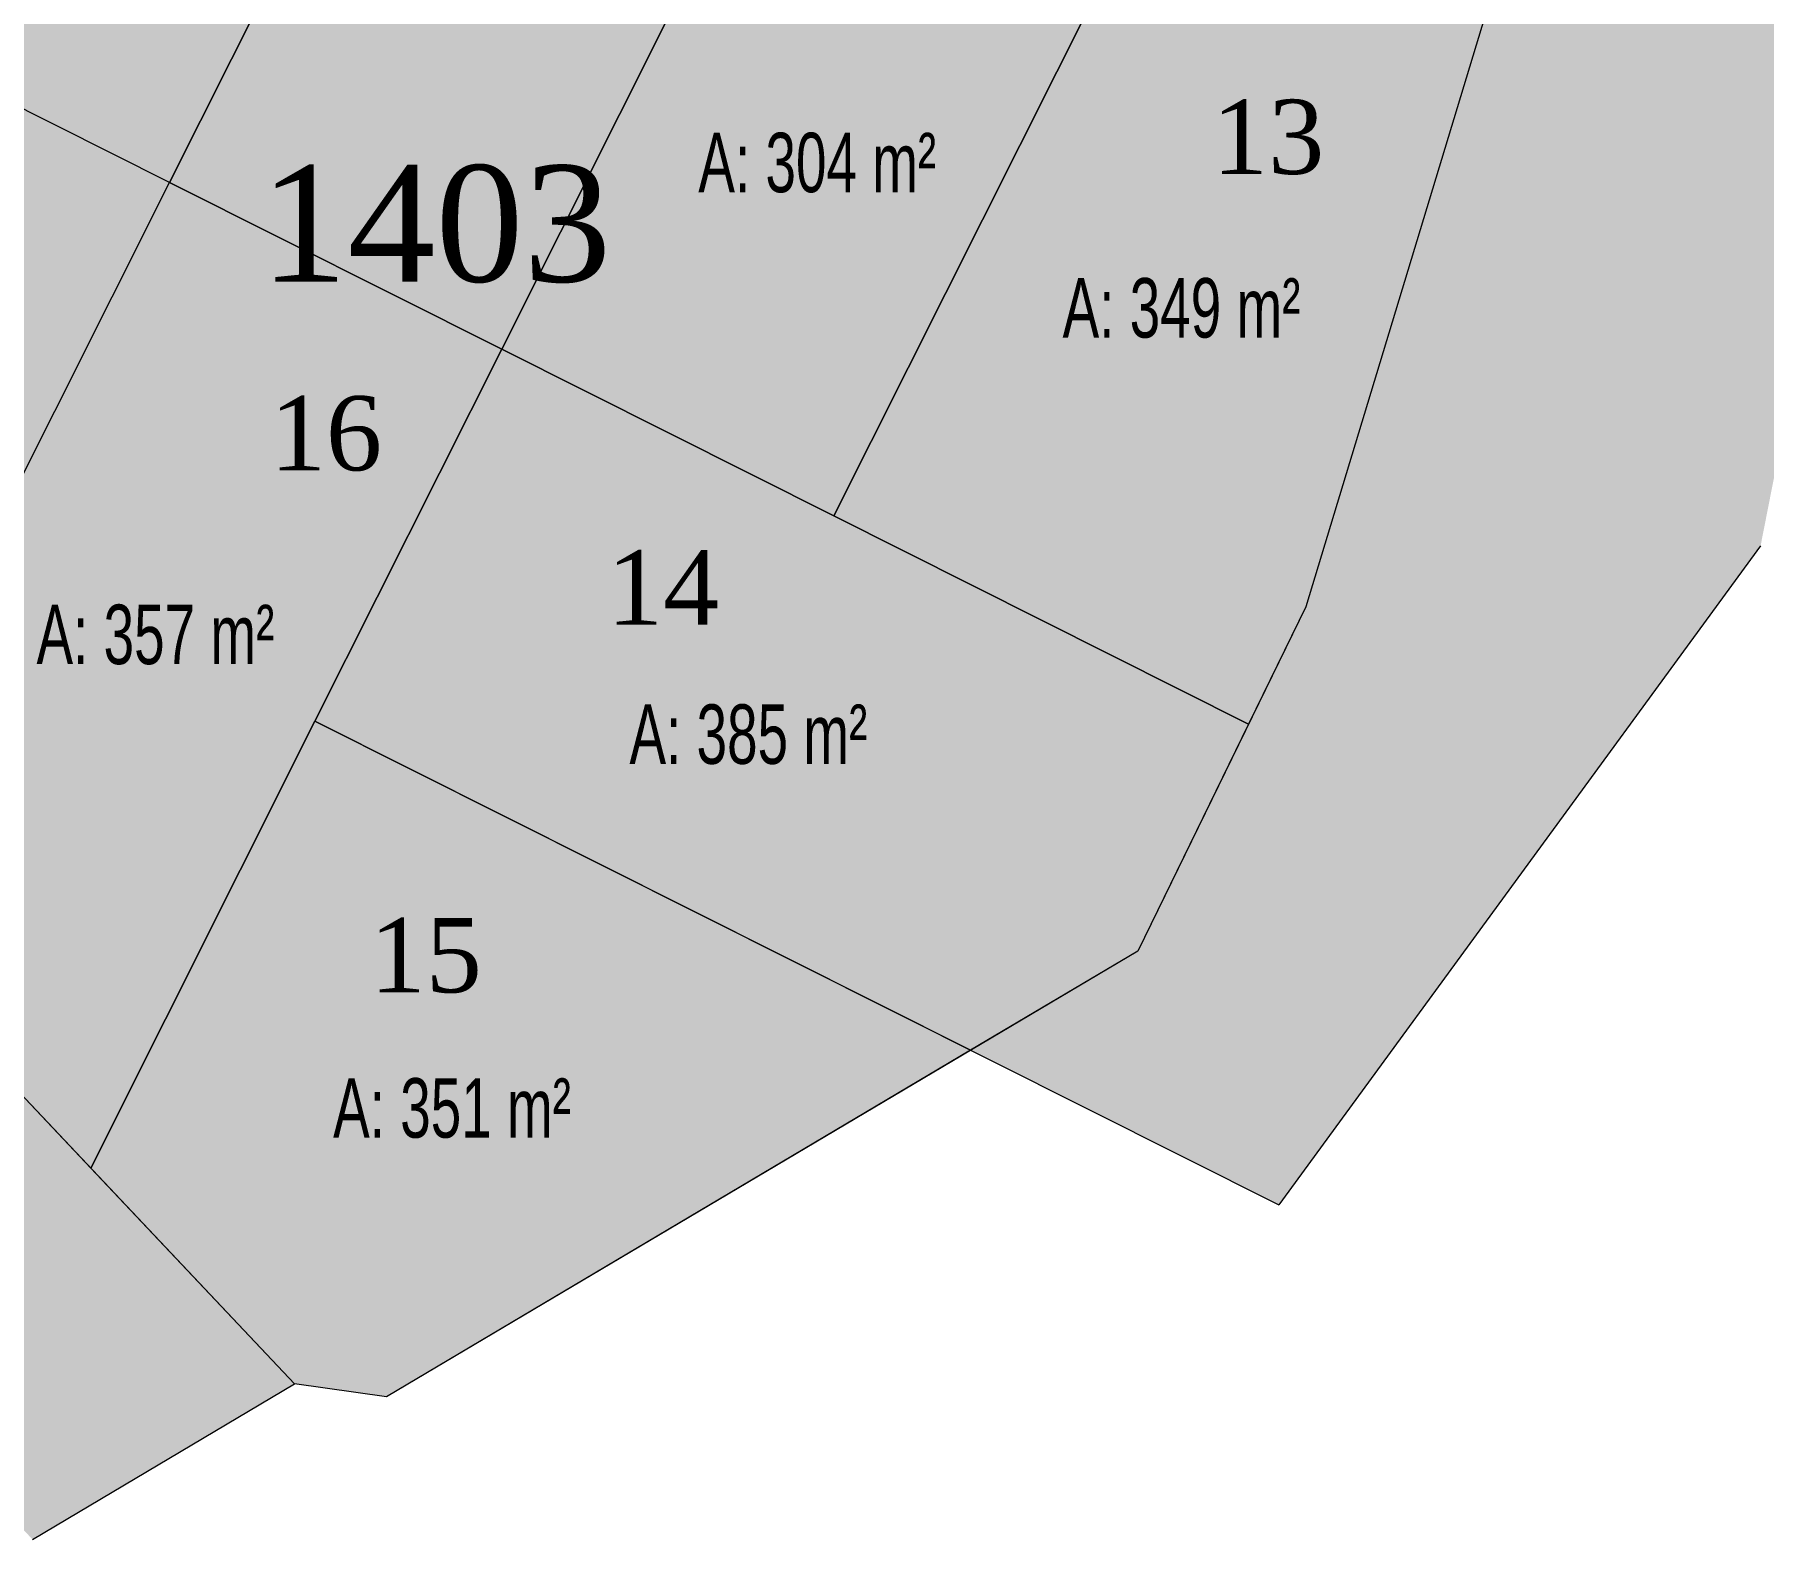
# Model space of a CAD drawing. Header units: metres. Extents: x 476631 to 477421, y 4483749 to 4484052.
# Drawn here: x 477242.5 to 477300.6, y 4483766.6 to 4483817.2 of the extents above; entities that cross this region are included whole.
import ezdxf

# ---------------------------------------------------------------- set-up
doc = ezdxf.new("R2010")
doc.units = ezdxf.units.M
for name, color, linetype, lineweight in [('M2', 1, 'Continuous', 25), ('serbest', 10, 'Continuous', 0), ('TK_PARSEL', 1, 'Continuous', 0), ('ZC_10', 1, 'Continuous', 0)]:
    doc.layers.add(name, color=color, linetype=linetype, lineweight=lineweight)
doc.styles.add('M2', font='', dxfattribs={"width": 0.9, "height": 12})
doc.styles.get("Standard").update_dxf_attribs({"font": 'TimesNewRoman.ttf'})
doc.styles.get('M2').set_extended_font_data('Swis721 LtCn BT')

msp = doc.modelspace()

# ---------------------------------------------------------------- hatches: boundary and pattern name
at = {"layer": 'serbest'}
h = msp.add_hatch(color=14, dxfattribs=at)
h.dxf.hatch_style = 1
h.paths.add_polyline_path([(477257.813, 4483833.749), (477246.765, 4483839.604), (477235.857, 4483817.866), (477247.029, 4483812.259)])
h = msp.add_hatch(color=14, dxfattribs=at)
h.dxf.hatch_style = 1
h.paths.add_polyline_path([(477269.039, 4483828.249), (477262.002, 4483831.53), (477257.813, 4483833.749), (477247.029, 4483812.259), (477258.201, 4483806.653)])
h = msp.add_hatch(color=14, dxfattribs=at)
h.dxf.hatch_style = 1
h.paths.add_polyline_path([(477280.373, 4483822.965), (477269.039, 4483828.249), (477258.201, 4483806.653), (477269.373, 4483801.046)])
at = {"layer": 'serbest', "true_color": 0x636466}
h = msp.add_hatch(color=251, dxfattribs=at)
h.dxf.hatch_style = 1
h.paths.add_polyline_path([(477304.361, 4483819.42), (477293.318, 4483824.593), (477291.282, 4483817.879), (477285.249, 4483797.99), (477283.323, 4483794.045), (477279.595, 4483786.41), (477273.973, 4483783.074), (477284.338, 4483777.872), (477300.546, 4483800.038)])
at = {"layer": 'serbest'}
h = msp.add_hatch(color=14, dxfattribs=at)
h.dxf.hatch_style = 1
h.paths.add_polyline_path([(477291.282, 4483817.879), (477280.373, 4483822.965), (477269.373, 4483801.046), (477283.323, 4483794.045), (477285.249, 4483797.99)])
h = msp.add_hatch(color=14, dxfattribs=at)
h.dxf.hatch_style = 1
h.paths.add_polyline_path([(477247.029, 4483812.259), (477235.857, 4483817.866), (477226.111, 4483798.446), (477235.245, 4483788.779)])
h = msp.add_hatch(color=4, dxfattribs=at)
h.dxf.hatch_style = 1
h.paths.add_polyline_path([(477258.201, 4483806.653), (477247.029, 4483812.259), (477235.245, 4483788.779), (477244.379, 4483779.112), (477251.921, 4483794.14)])
at = {"layer": 'serbest', "true_color": 0x636466}
h = msp.add_hatch(color=251, dxfattribs=at)
h.dxf.hatch_style = 1
h.paths.add_polyline_path([(477220.432, 4483804.451), (477213.766, 4483807.832), (477214.359, 4483796.321), (477242.421, 4483766.62), (477251.235, 4483771.85)])
at = {"layer": 'serbest'}
h = msp.add_hatch(color=4, dxfattribs=at)
h.dxf.hatch_style = 1
h.paths.add_polyline_path([(477269.373, 4483801.046), (477258.201, 4483806.653), (477251.921, 4483794.14), (477273.972, 4483783.074), (477279.595, 4483786.41), (477283.323, 4483794.045)])
h = msp.add_hatch(color=14, dxfattribs=at)
h.dxf.hatch_style = 1
h.paths.add_polyline_path([(477273.972, 4483783.074), (477251.921, 4483794.14), (477244.379, 4483779.112), (477251.235, 4483771.85), (477254.328, 4483771.417)])

# ---------------------------------------------------------------- linework, layer by layer
at = {"layer": 'TK_PARSEL'}
for p, q in [((477257.813, 4483833.749), (477247.029, 4483812.259)), ((477247.029, 4483812.259), (477257.813, 4483833.749)), ((477269.039, 4483828.249), (477258.201, 4483806.653)), ((477258.201, 4483806.653), (477269.039, 4483828.249)), ((477280.373, 4483822.965), (477269.373, 4483801.046)), ((477269.373, 4483801.046), (477280.373, 4483822.965)), ((477247.029, 4483812.259), (477235.857, 4483817.866)), ((477247.029, 4483812.259), (477235.857, 4483817.866)), ((477291.282, 4483817.879), (477285.249, 4483797.99)), ((477291.282, 4483817.879), (477285.249, 4483797.99)), ((477235.245, 4483788.779), (477247.029, 4483812.259)), ((477235.245, 4483788.779), (477247.029, 4483812.259)), ((477258.201, 4483806.653), (477247.029, 4483812.259)), ((477247.029, 4483812.259), (477247.029, 4483812.259)), ((477247.029, 4483812.259), (477258.201, 4483806.653)), ((477251.921, 4483794.14), (477258.201, 4483806.653)), ((477258.201, 4483806.653), (477251.921, 4483794.14)), ((477269.373, 4483801.046), (477258.201, 4483806.653)), ((477258.201, 4483806.653), (477258.201, 4483806.653)), ((477258.201, 4483806.653), (477269.373, 4483801.046)), ((477258.201, 4483806.653), (477258.201, 4483806.653)), ((477251.235, 4483771.85), (477220.432, 4483804.451)), ((477283.323, 4483794.045), (477269.373, 4483801.046)), ((477269.373, 4483801.046), (477269.373, 4483801.046)), ((477269.373, 4483801.046), (477283.323, 4483794.045)), ((477285.249, 4483797.99), (477279.595, 4483786.41)), ((477285.249, 4483797.99), (477283.323, 4483794.045)), ((477244.379, 4483779.112), (477251.921, 4483794.14)), ((477251.921, 4483794.14), (477244.379, 4483779.112)), ((477273.972, 4483783.074), (477251.921, 4483794.14)), ((477251.921, 4483794.14), (477284.338, 4483777.872)), ((477283.323, 4483794.045), (477279.595, 4483786.41)), ((477244.379, 4483779.112), (477235.245, 4483788.779)), ((477279.595, 4483786.41), (477254.328, 4483771.417)), ((477279.595, 4483786.41), (477273.972, 4483783.074)), ((477273.972, 4483783.074), (477254.328, 4483771.417)), ((477251.235, 4483771.85), (477244.379, 4483779.112)), ((477244.379, 4483779.112), (477244.379, 4483779.112)), ((477242.421, 4483766.62, 218.1), (477251.235, 4483771.85)), ((477254.328, 4483771.417), (477251.235, 4483771.85)), ((477254.328, 4483771.417), (477251.235, 4483771.85))]:
    msp.add_line(p, q, dxfattribs=at)
at = {"layer": 'ZC_10'}
msp.add_line((477300.546, 4483800.038), (477284.338, 4483777.872, -23.906), dxfattribs=at)

# ---------------------------------------------------------------- texts
at = {"layer": 'M2', "color": 14, "style": 'M2', "width": 0.9}
for s, p in [('A: 304 m²', (477264.817, 4483811.931)), ('A: 349 m²', (477277.069, 4483807.042)), ('A: 351 m²', (477252.532, 4483780.133))]:
    msp.add_text(s, height=2, dxfattribs=at).set_placement(p)
at = {"layer": 'M2', "color": 1, "style": 'M2', "width": 0.9}
for s, p in [('A: 357 m²', (477242.555, 4483796.059)), ('A: 385 m²', (477262.5, 4483792.705))]:
    msp.add_text(s, height=2, dxfattribs=at).set_placement(p)
at = {"layer": 'serbest', "char_height": 2.5, "attachment_point": 1}
for s, insert in [('13', (477282.095, 4483815.046)), ('16', (477250.402, 4483805.076)), ('14', (477261.742, 4483799.886)), ('15', (477253.76, 4483787.519))]:
    msp.add_mtext_dynamic_manual_height_columns(s, width=11.84476, gutter_width=12.5, heights=[0], dxfattribs=dict(at, insert=insert))
at = {"layer": 'serbest', "color": 5, "insert": (477250.067, 4483812.835), "char_height": 3.9129, "attachment_point": 1}
msp.add_mtext_dynamic_manual_height_columns('1403', width=31.40198, gutter_width=19.564, heights=[0], dxfattribs=at)

doc.saveas('drawing.dxf')
